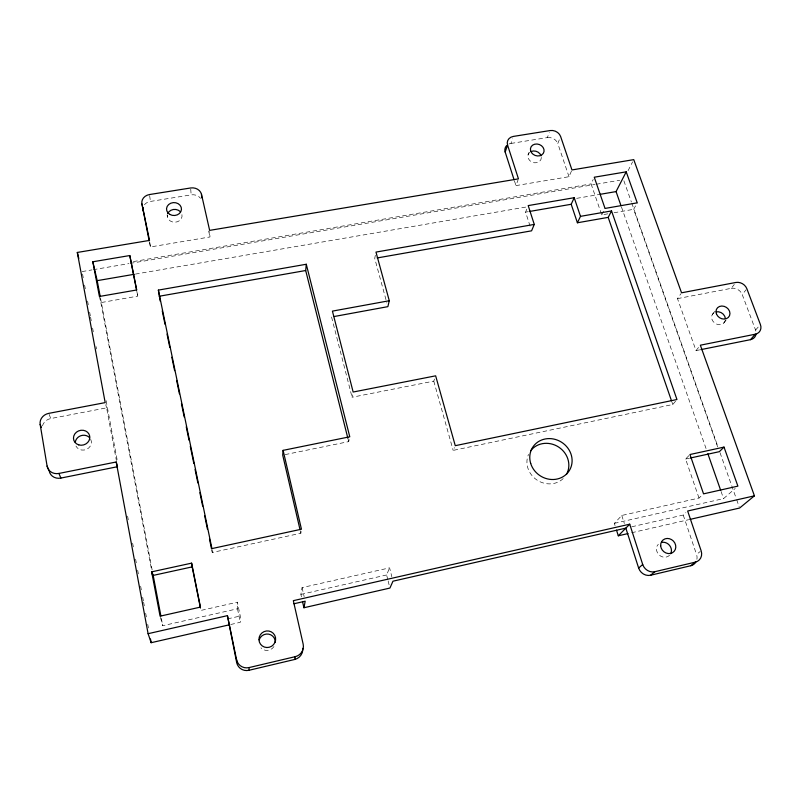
<?xml version="1.0" encoding="UTF-8"?>
<svg xmlns="http://www.w3.org/2000/svg" width="801" height="801" viewBox="0 0 801 801"><rect width="100%" height="100%" fill="white"/><g stroke="black" fill="none" stroke-linecap="round" stroke-linejoin="round"><path stroke-width="0.6" stroke-dasharray="4 3" d="M211.764 550.017L212.265 552.46L300.856 533.236L301.296 530.222M301.436 596.825L300.876 594.402L302.077 587.594L389.586 567.849L391.839 576.75M375.349 255.229L374.728 258.383L386.893 303.028M434.532 379.013L433.782 381.136L352.07 397.246L352.931 393.071M285.146 454.598L348.715 441.621L349.516 437.997M508.955 144.02A8.611 7.269 18.9 0 1 510.978 143.439L512.6 138.753M571.473 171.064L569 176.701L515.954 185.602L518.037 179.985M528.019 154.883L528.88 152.57M510.978 143.439L547.333 137.592L549.296 132.566M530.082 226.152L525.586 212.135L527.328 207.779M569 176.701L557.796 143.519L559.819 138.533M387.814 579.734L386.613 574.968L389.586 567.849M675.563 401.181L672.78 404.505L453.156 450.392L454.427 447.569M607.879 213.827L601.741 214.898L591.098 183.91L593.211 179.444M601.741 214.898L605.035 208.43M628.034 170.733L632.61 161.852M717.676 446.968L633.651 209.311L637.226 202.833M699.663 349.877L696.039 350.598L677.476 298.623L680.87 293.777M677.476 298.623L731.283 288.33L734.307 284.425M712.259 314.593L715.203 310.818M696.039 350.598L698.913 347.003M755.904 331.113A9.051 7.68 34.3 0 0 755.583 330.062L742.237 294.578L746.101 289.742M723.784 323.053L726.046 320.25M755.583 330.062L758.797 326.377M615.068 525.616L614.347 523.353L621.776 515.464L699.003 498.042L702.647 494.698M699.003 498.042L685.606 459.043L689.971 454.517M631.819 526.768L683.233 515.053L685.886 512.63M614.347 523.353L723.573 498.602L735.208 488.47M696.89 559.318A9.892 8.851 46.1 0 0 696.53 554.452L700.214 551.509M230.698 624.5L240.33 622.297L240.25 615.999L237.346 602.202L200.921 610.422L200.45 607.098M631.649 532.745L688.66 519.699M160.41 617.371L162.743 625.701L237.486 608.77L237.346 602.202M300.876 594.402L386.613 574.968M227.614 618.873L240.25 615.999M685.606 459.043L690.422 457.992M42.453 425.892A10.203 9.171 -16.3 0 1 50.763 418.543L106.603 407.859L116.405 460.575M99.414 296.47L100.846 302.608L137.782 296.14L136.941 291.204M614.017 212.756L633.651 209.311M135.399 274.092L526.097 207.028M576.63 198.358L598.808 194.553M525.586 212.135L528.049 211.714M133.387 261.567L591.098 183.91M82.102 271.569L91.975 269.897M93.206 269.687L128.961 263.609M130.203 263.399L595.093 184.44M596.334 184.23L619.764 180.245M149.427 242.132L150.428 246.948L209.972 236.956L209.692 231.479M144.44 204.766A9.282 8.01 -1.2 0 1 150.418 201.431L191.159 194.873A9.181 7.94 1.1 0 1 200.54 198.338M49.151 414.397L50.763 418.543M623.879 180.796L631.368 201.982M631.789 203.164L717.956 446.828M720.039 452.715L736.279 498.623M736.69 499.794L739.193 506.863M621.446 206.938L706.212 449.001M721.09 491.514L723.573 498.602M671.969 402.152L672.78 404.505M683.233 515.053L696.53 554.452M514.462 180.976L515.954 185.602M621.776 515.464L624.359 523.524M433.782 381.136L453.156 450.392M105.752 404.715L106.603 407.859M331.564 316.996L352.07 397.246M388.115 580.925L389.316 585.681M347.794 437.977L348.715 441.621M300.295 530.833L300.856 533.236M302.077 587.594L304.16 596.665M208.62 230.998L209.972 236.956M237.486 608.77L240.33 622.297M136.801 291.254L137.782 296.14M100.455 297.842L152.24 570.452M161.341 618.342L162.743 625.701M100.846 302.608L151.719 570.602M82.563 274.032L83.244 277.717M84.616 285.086L85.306 288.781M87.589 301.066L88.28 304.75M89.652 312.13L90.333 315.814M90.563 317.046L91.254 320.73M92.626 328.1L93.306 331.784M96.05 346.533L96.51 348.996M106.112 400.61L117.316 460.825M127.609 516.124L128.29 519.809M132.636 543.158L133.326 546.853M135.609 559.138L136.3 562.823M137.672 570.202L138.353 573.886M140.646 586.172L141.326 589.866M142.698 597.236L143.389 600.92M143.619 602.152L144.3 605.836M145.672 613.216L146.363 616.9M147.734 624.269L148.415 627.954M149.827 242.593L150.428 246.948M149.667 195.694L150.418 201.431M167.139 214.738L167.389 216.991M212.015 549.556L212.265 552.46M190.738 189.126L191.159 194.873M90.693 439.268A8.14 7.389 -15.9 0 1 86.638 449.311A8.14 7.389 -15.9 0 1 75.945 446.067M273.992 646.527A8.33 8.16 -38.1 0 1 260.906 647.839M669.596 555.263A7.89 7.099 45.2 0 1 658.993 554.853A7.89 7.099 45.2 0 1 658.312 544.229M731.283 288.33A8.941 7.549 32.4 0 1 742.237 294.578M725.316 320.25A7.209 6.148 32.9 0 1 714.762 323.073A7.209 6.148 32.9 0 1 714.582 312.38M547.333 137.592A8.561 7.179 20.5 0 1 557.796 143.519M541.366 157.376A6.889 5.817 20 0 1 532.184 162.192A6.889 5.817 20 0 1 529.701 152.35M181.947 214.608A7.409 6.418 -0.2 0 1 175.079 222.217A7.409 6.418 -0.2 0 1 167.289 215.309M563.243 478.547A21.497 19.735 33.7 0 1 536.54 479.749A21.497 19.735 33.7 0 1 528.53 454.347"/><path stroke-width="1.2" d="M302.728 648.369A10.373 10.233 -44.4 0 1 294.718 659.463L249.021 670.277L249.081 667.573A10.663 10.383 -42.4 0 1 236.585 659.734L227.434 615.649L148.095 633.691L116.215 461.987L58.924 473.441A10.443 9.462 -18.7 0 1 47.099 466.102L40.16 424.42A10.313 9.252 -16.1 0 1 48.751 413.366L105.191 402.613L77.307 252.455L149.517 240.41L141.947 203.945A9.372 8.07 -1.1 0 1 149.517 194.543L190.658 187.975A9.272 8 1.2 0 1 201.492 194.353L209.642 230.378L518.457 178.863L507.564 145.071A8.691 7.319 18.9 0 1 513.411 136.41L550.077 130.553A8.641 7.229 20.5 0 1 560.63 136.53L571.964 169.942L633.751 159.629L681.551 292.816L735.819 282.473A9.021 7.599 32.3 0 1 746.882 288.781L760.409 324.535A9.141 7.74 34.2 0 1 755.273 334.217L750.477 339.674L700.875 349.626M160.22 301.126L158.368 290.102L306.282 264.26L349.777 436.785L283.103 450.352L282.703 455.088L300.015 529.631M347.794 437.977L305.692 270.518L306.282 264.26M696.129 561.551A9.892 8.851 46.1 0 1 690.782 565.726L650.632 575.228A9.932 8.991 46.3 0 1 638.647 568.059L625.841 528.129L392.971 581.196L389.917 588.064L303.929 607.749L305.201 601.201L293.937 603.764M294.718 659.463L295.269 656.66A10.473 10.343 -42.6 0 0 303.158 644.124L293.336 600.67L629.726 524.184L642.702 564.475A10.033 9.071 46.1 0 0 654.817 571.714L695.348 562.142A9.992 8.921 45.9 0 0 701.135 550.768L687.658 511.018L754.422 495.839L700.354 345.201L755.273 334.217M580.495 216.35L611.543 210.923L608.189 217.371L577.401 222.778L580.495 216.35L574.207 197.707L528.199 205.597L534.267 224.42L375.979 252.085L389.276 300.725L387.884 306.653L334.007 316.545M514.092 179.814L505.181 152.05L507.564 145.071M534.267 224.42L531.584 230.828L377.181 257.952M577.401 222.778L571.193 204.275L574.207 197.707M621.025 205.757L616.069 191.589L626.212 171.835L594.262 177.221L605.035 208.43L637.226 202.833L626.212 171.835M616.5 530.142L618.302 535.799L629.726 524.184M724.014 447.098L689.971 454.517L703.548 493.857L737.891 486.127L724.014 447.098L719.338 451.674L690.422 457.992M638.647 568.059L642.702 564.475M650.632 575.228L654.817 571.714M754.422 495.839L739.613 508.034L689.871 519.418M690.782 565.726L695.348 562.142M249.081 667.573L295.269 656.66M148.095 633.691L151.159 642.702L229.486 624.78M618.302 535.799L628.004 533.576M151.659 571.844L191.619 563.143L200.45 607.098L160.08 616.179L151.659 571.844L152.651 575.529L192.17 566.888L191.619 563.143M47.099 466.102L49.161 470.808A10.333 9.372 -19 0 0 60.866 478.077L117.537 466.703M389.276 300.725L332.425 311.118L353.151 392.029L435.654 375.829L455.268 445.686L676.955 399.519L611.543 210.923M159.209 296.25L305.692 270.518M92.826 261.777L99.414 296.47L136.721 289.972L129.802 255.539L92.826 261.777L97.191 280.65L134.167 274.302M600.049 194.343L616.069 191.589M529.281 211.504L571.193 204.275M58.924 473.441L60.866 478.077M40.16 424.42L41.432 427.474M707.864 453.726L720.68 490.332M608.189 217.371L671.558 400.971M116.215 461.987L117.206 465.521M77.307 252.455L78.808 258.433M283.103 450.352L301.446 529.211L211.925 548.585L158.368 290.102M302.538 601.681L303.929 607.749M141.947 203.945L149.176 240.921M249.021 670.277A10.553 10.273 -43.3 0 1 236.665 662.527L227.434 615.649M162.243 310.888L165.016 324.315M167.039 334.067L169.822 347.494M171.845 357.256L174.618 370.673M176.641 380.435L179.424 393.852M181.437 403.614L184.22 417.031M186.243 426.793L189.026 440.22M190.288 446.317L193.822 463.399M195.084 469.496L197.867 482.923M199.89 492.675L202.663 506.102M204.686 515.864L207.469 529.281M209.492 539.043L211.504 548.805M136.56 290.042L129.802 255.539M192.17 566.888L200.43 607.999M97.191 280.65L100.225 296.61M152.941 574.127L160.871 615.879M150.478 639.018L151.159 642.702M201.492 194.353L201.702 197.787M236.585 659.734L236.665 662.527M75.284 442.292A8.14 7.389 -15.9 0 1 81.001 435.664A8.14 7.389 -15.9 0 1 89.582 437.676M259.184 639.819A8.33 8.16 -38.1 0 1 275.294 642.442M661.546 542.427A7.89 7.099 45.2 0 1 669.586 545.421A7.89 7.099 45.2 0 1 670.687 553.751M756.004 334.267A9.051 7.68 34.3 0 1 750.477 339.674M716.184 311.839A7.209 6.148 32.9 0 1 725.396 318.588M505.181 152.05A8.611 7.269 18.9 0 1 506.512 145.742M531.073 151.519A6.889 5.817 20 0 1 541.086 155.825M142.928 210.763A9.282 8.01 -1.2 0 1 142.999 207.639M167.689 213.677A7.409 6.418 -0.2 0 1 180.285 211.614M530.622 450.813A21.497 19.735 33.7 0 1 558.758 447.138A21.497 19.735 33.7 0 1 566.417 474.472M169.792 214.398A7.479 6.468 -0.1 0 0 181.457 209.522A7.479 6.468 -0.1 0 0 170.753 203.224A7.479 6.468 -0.1 0 0 169.792 214.398M531.443 152.55A6.949 5.847 20 0 0 543.268 153.391A6.949 5.847 20 0 0 537.05 144.01A6.949 5.847 20 0 0 531.443 152.55M266.883 647.528A8.411 8.25 -36.9 0 0 274.723 635.283A8.411 8.25 -36.9 0 0 260.265 634.863A8.411 8.25 -36.9 0 0 266.883 647.528M660.665 545.721A7.97 7.169 45 0 0 672.46 552.72A7.97 7.169 45 0 0 671.558 539.604A7.97 7.169 45 0 0 660.665 545.721M716.414 313.852A7.279 6.188 32.8 0 0 728.319 317.446A7.279 6.188 32.8 0 0 724.204 306.362A7.279 6.188 32.8 0 0 716.414 313.852M78.758 444.885A8.23 7.459 -15.6 0 0 89.712 436.144A8.23 7.459 -15.6 0 0 76.465 432.16A8.23 7.459 -15.6 0 0 78.758 444.885M530.713 463.499A21.707 19.895 33.6 0 0 566.457 474.132A21.707 19.895 33.6 0 0 555.654 439.529A21.707 19.895 33.6 0 0 530.713 463.499"/></g></svg>
